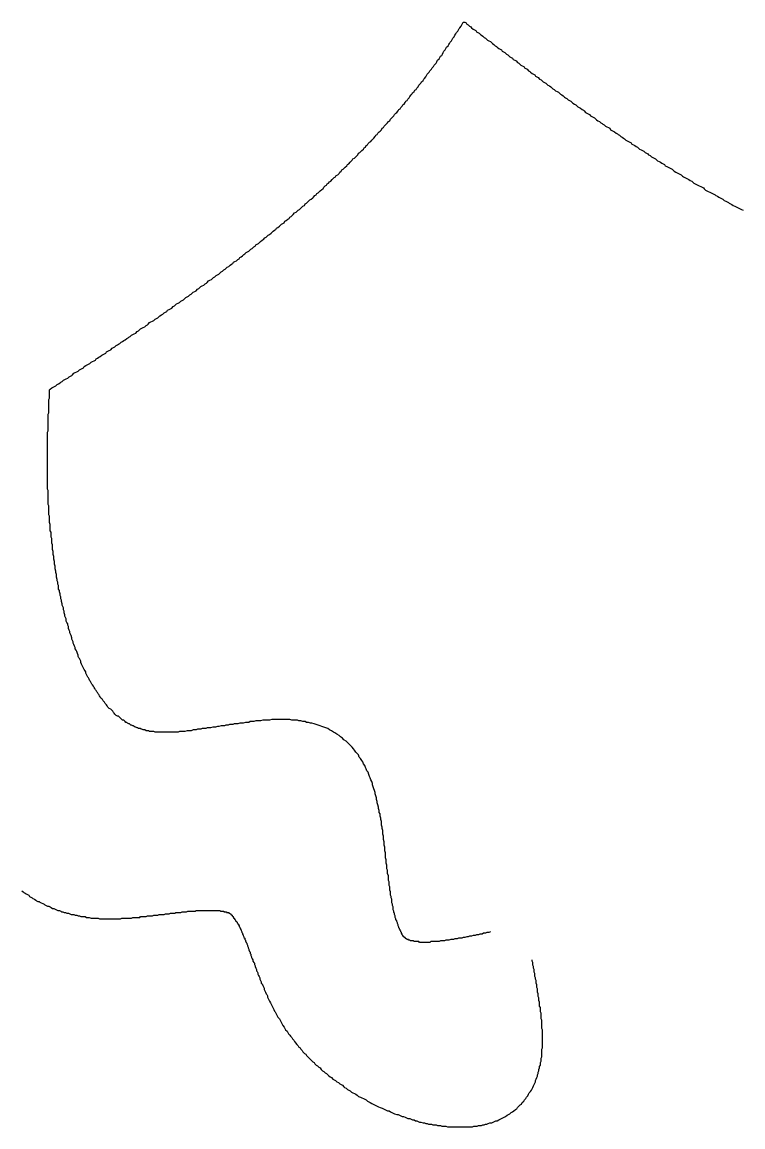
# Model space of a CAD drawing. Header units: millimetres. Extents: x 289 to 9778, y -894 to 6380.
# Drawn here: x 7104.05 to 7114.44, y -584.31 to -568.39 of the extents above; entities that cross this region are included whole.
import ezdxf

# ---------------------------------------------------------------- set-up
doc = ezdxf.new("R2010")
doc.units = ezdxf.units.MM

msp = doc.modelspace()

# ---------------------------------------------------------------- linework, layer by layer
for points in [[(7110.8, -581.503, 0), (7110.78, -581.513, 0), (7110.75, -581.513, 0), (7110.73, -581.523, 0), (7110.7, -581.523, 0), (7110.68, -581.533, 0), (7110.65, -581.533, 0), (7110.63, -581.543, 0), (7110.6, -581.543, 0), (7110.58, -581.553, 0), (7110.55, -581.553, 0), (7110.53, -581.563, 0), (7110.5, -581.563, 0), (7110.48, -581.573, 0), (7110.46, -581.573, 0), (7110.43, -581.583, 0), (7110.41, -581.583, 0), (7110.39, -581.593, 0), (7110.36, -581.593, 0), (7110.34, -581.593, 0), (7110.32, -581.603, 0), (7110.29, -581.603, 0), (7110.27, -581.613, 0), (7110.25, -581.613, 0), (7110.23, -581.613, 0), (7110.2, -581.623, 0), (7110.18, -581.623, 0), (7110.16, -581.623, 0), (7110.14, -581.633, 0), (7110.12, -581.633, 0), (7110.1, -581.633, 0), (7110.08, -581.633, 0), (7110.06, -581.643, 0), (7110.04, -581.643, 0), (7110.02, -581.643, 0), (7110, -581.643, 0), (7109.98, -581.643, 0), (7109.96, -581.643, 0), (7109.94, -581.643, 0), (7109.93, -581.653, 0), (7109.91, -581.653, 0), (7109.89, -581.653, 0), (7109.87, -581.653, 0), (7109.86, -581.653, 0), (7109.84, -581.653, 0), (7109.83, -581.653, 0), (7109.81, -581.653, 0), (7109.8, -581.653, 0), (7109.78, -581.653, 0), (7109.77, -581.643, 0), (7109.76, -581.643, 0), (7109.74, -581.643, 0), (7109.73, -581.643, 0), (7109.72, -581.643, 0), (7109.71, -581.643, 0), (7109.7, -581.643, 0), (7109.69, -581.633, 0), (7109.68, -581.633, 0), (7109.67, -581.633, 0), (7109.66, -581.633, 0), (7109.65, -581.633, 0), (7109.64, -581.623, 0), (7109.63, -581.623, 0), (7109.63, -581.623, 0), (7109.62, -581.623, 0), (7109.62, -581.613, 0), (7109.61, -581.613, 0), (7109.61, -581.613, 0), (7109.6, -581.613, 0), (7109.6, -581.613, 0), (7109.59, -581.603, 0), (7109.59, -581.603, 0), (7109.59, -581.603, 0), (7109.58, -581.603, 0), (7109.58, -581.603, 0), (7109.58, -581.603, 0), (7109.58, -581.593, 0), (7109.57, -581.593, 0), (7109.57, -581.593, 0), (7109.57, -581.593, 0), (7109.57, -581.583, 0), (7109.56, -581.583, 0), (7109.56, -581.583, 0), (7109.56, -581.573, 0), (7109.55, -581.573, 0), (7109.55, -581.563, 0), (7109.54, -581.563, 0), (7109.54, -581.553, 0), (7109.54, -581.553, 0), (7109.53, -581.543, 0), (7109.53, -581.533, 0), (7109.52, -581.523, 0), (7109.52, -581.513, 0), (7109.51, -581.503, 0), (7109.51, -581.493, 0), (7109.5, -581.483, 0), (7109.5, -581.473, 0), (7109.49, -581.463, 0), (7109.49, -581.453, 0), (7109.48, -581.443, 0), (7109.48, -581.433, 0), (7109.47, -581.413, 0), (7109.47, -581.403, 0), (7109.46, -581.383, 0), (7109.46, -581.373, 0), (7109.45, -581.353, 0), (7109.45, -581.343, 0), (7109.44, -581.323, 0), (7109.44, -581.313, 0), (7109.43, -581.293, 0), (7109.43, -581.273, 0), (7109.42, -581.253, 0), (7109.42, -581.233, 0), (7109.41, -581.223, 0), (7109.41, -581.203, 0), (7109.4, -581.183, 0), (7109.4, -581.163, 0), (7109.4, -581.143, 0), (7109.39, -581.123, 0), (7109.39, -581.103, 0), (7109.38, -581.083, 0), (7109.38, -581.063, 0), (7109.38, -581.033, 0), (7109.37, -581.013, 0), (7109.37, -580.993, 0), (7109.36, -580.973, 0), (7109.36, -580.953, 0), (7109.36, -580.923, 0), (7109.35, -580.903, 0), (7109.35, -580.883, 0), (7109.35, -580.853, 0), (7109.34, -580.833, 0), (7109.34, -580.813, 0), (7109.34, -580.783, 0), (7109.33, -580.763, 0), (7109.33, -580.743, 0), (7109.33, -580.713, 0), (7109.33, -580.693, 0), (7109.32, -580.663, 0), (7109.32, -580.643, 0), (7109.32, -580.613, 0), (7109.31, -580.593, 0), (7109.31, -580.563, 0), (7109.31, -580.543, 0), (7109.3, -580.513, 0), (7109.3, -580.493, 0), (7109.3, -580.463, 0), (7109.29, -580.433, 0), (7109.29, -580.413, 0), (7109.29, -580.383, 0), (7109.29, -580.363, 0), (7109.28, -580.333, 0), (7109.28, -580.303, 0), (7109.28, -580.283, 0), (7109.27, -580.253, 0), (7109.27, -580.233, 0), (7109.27, -580.203, 0), (7109.26, -580.173, 0), (7109.26, -580.153, 0), (7109.26, -580.123, 0), (7109.25, -580.093, 0), (7109.25, -580.073, 0), (7109.25, -580.043, 0), (7109.24, -580.013, 0), (7109.24, -579.993, 0), (7109.23, -579.963, 0), (7109.23, -579.933, 0), (7109.23, -579.913, 0), (7109.22, -579.883, 0), (7109.22, -579.863, 0), (7109.21, -579.833, 0), (7109.21, -579.803, 0), (7109.2, -579.783, 0), (7109.2, -579.753, 0), (7109.19, -579.723, 0), (7109.19, -579.703, 0), (7109.18, -579.673, 0), (7109.17, -579.643, 0), (7109.17, -579.623, 0), (7109.16, -579.593, 0), (7109.16, -579.573, 0), (7109.15, -579.543, 0), (7109.14, -579.513, 0), (7109.14, -579.493, 0), (7109.13, -579.463, 0), (7109.12, -579.443, 0), (7109.11, -579.413, 0), (7109.1, -579.383, 0), (7109.1, -579.363, 0), (7109.09, -579.333, 0), (7109.08, -579.313, 0), (7109.07, -579.283, 0), (7109.06, -579.263, 0), (7109.05, -579.233, 0), (7109.04, -579.203, 0), (7109.02, -579.183, 0), (7109.01, -579.153, 0), (7109, -579.133, 0), (7108.99, -579.103, 0), (7108.97, -579.083, 0), (7108.96, -579.053, 0), (7108.95, -579.033, 0), (7108.93, -579.003, 0), (7108.91, -578.983, 0), (7108.9, -578.953, 0), (7108.88, -578.933, 0), (7108.86, -578.913, 0), (7108.84, -578.883, 0), (7108.83, -578.863, 0), (7108.81, -578.843, 0), (7108.78, -578.813, 0), (7108.76, -578.793, 0), (7108.74, -578.773, 0), (7108.72, -578.753, 0), (7108.69, -578.733, 0), (7108.67, -578.713, 0), (7108.64, -578.693, 0), (7108.62, -578.673, 0), (7108.59, -578.653, 0), (7108.56, -578.633, 0), (7108.54, -578.623, 0), (7108.51, -578.603, 0), (7108.48, -578.593, 0), (7108.46, -578.573, 0), (7108.43, -578.563, 0), (7108.4, -578.553, 0), (7108.37, -578.543, 0), (7108.35, -578.533, 0), (7108.32, -578.523, 0), (7108.29, -578.513, 0), (7108.26, -578.503, 0), (7108.23, -578.493, 0), (7108.21, -578.493, 0), (7108.18, -578.483, 0), (7108.15, -578.483, 0), (7108.13, -578.473, 0), (7108.1, -578.473, 0), (7108.07, -578.463, 0), (7108.04, -578.463, 0), (7108.02, -578.453, 0), (7107.99, -578.453, 0), (7107.96, -578.453, 0), (7107.94, -578.453, 0), (7107.91, -578.443, 0), (7107.88, -578.443, 0), (7107.86, -578.443, 0), (7107.83, -578.443, 0), (7107.81, -578.443, 0), (7107.78, -578.443, 0), (7107.75, -578.443, 0), (7107.73, -578.443, 0), (7107.7, -578.443, 0), (7107.67, -578.443, 0), (7107.65, -578.443, 0), (7107.62, -578.453, 0), (7107.6, -578.453, 0), (7107.57, -578.453, 0), (7107.55, -578.453, 0), (7107.52, -578.453, 0), (7107.49, -578.463, 0), (7107.47, -578.463, 0), (7107.44, -578.463, 0), (7107.42, -578.463, 0), (7107.39, -578.473, 0), (7107.37, -578.473, 0), (7107.34, -578.473, 0), (7107.32, -578.483, 0), (7107.29, -578.483, 0), (7107.27, -578.483, 0), (7107.24, -578.493, 0), (7107.21, -578.493, 0), (7107.19, -578.493, 0), (7107.16, -578.503, 0), (7107.14, -578.503, 0), (7107.11, -578.503, 0), (7107.09, -578.513, 0), (7107.06, -578.513, 0), (7107.04, -578.513, 0), (7107.02, -578.523, 0), (7106.99, -578.523, 0), (7106.97, -578.533, 0), (7106.94, -578.533, 0), (7106.92, -578.533, 0), (7106.89, -578.543, 0), (7106.87, -578.543, 0), (7106.84, -578.553, 0), (7106.82, -578.553, 0), (7106.8, -578.553, 0), (7106.77, -578.563, 0), (7106.75, -578.563, 0), (7106.72, -578.563, 0), (7106.7, -578.573, 0), (7106.68, -578.573, 0), (7106.65, -578.573, 0), (7106.63, -578.583, 0), (7106.61, -578.583, 0), (7106.58, -578.583, 0), (7106.56, -578.593, 0), (7106.54, -578.593, 0), (7106.52, -578.593, 0), (7106.49, -578.603, 0), (7106.47, -578.603, 0), (7106.45, -578.603, 0), (7106.43, -578.603, 0), (7106.4, -578.613, 0), (7106.38, -578.613, 0), (7106.36, -578.613, 0), (7106.34, -578.613, 0), (7106.32, -578.613, 0), (7106.3, -578.623, 0), (7106.28, -578.623, 0), (7106.26, -578.623, 0), (7106.24, -578.623, 0), (7106.22, -578.623, 0), (7106.2, -578.623, 0), (7106.18, -578.623, 0), (7106.16, -578.623, 0), (7106.14, -578.623, 0), (7106.12, -578.623, 0), (7106.1, -578.623, 0), (7106.08, -578.623, 0), (7106.07, -578.623, 0), (7106.05, -578.623, 0), (7106.03, -578.623, 0), (7106.02, -578.623, 0), (7106, -578.623, 0), (7105.98, -578.623, 0), (7105.97, -578.623, 0), (7105.95, -578.613, 0), (7105.94, -578.613, 0), (7105.92, -578.613, 0), (7105.91, -578.613, 0), (7105.89, -578.613, 0), (7105.88, -578.603, 0), (7105.86, -578.603, 0), (7105.85, -578.603, 0), (7105.84, -578.603, 0), (7105.82, -578.593, 0), (7105.81, -578.593, 0), (7105.8, -578.593, 0), (7105.78, -578.583, 0), (7105.77, -578.583, 0), (7105.76, -578.573, 0), (7105.75, -578.573, 0), (7105.73, -578.573, 0), (7105.72, -578.563, 0), (7105.71, -578.563, 0), (7105.69, -578.553, 0), (7105.68, -578.553, 0), (7105.67, -578.543, 0), (7105.66, -578.533, 0), (7105.65, -578.533, 0), (7105.63, -578.523, 0), (7105.62, -578.523, 0), (7105.61, -578.513, 0), (7105.6, -578.503, 0), (7105.59, -578.503, 0), (7105.57, -578.493, 0), (7105.56, -578.483, 0), (7105.55, -578.483, 0), (7105.54, -578.473, 0), (7105.53, -578.463, 0), (7105.52, -578.453, 0), (7105.5, -578.453, 0), (7105.49, -578.443, 0), (7105.48, -578.433, 0), (7105.47, -578.423, 0), (7105.46, -578.413, 0), (7105.45, -578.403, 0), (7105.44, -578.393, 0), (7105.43, -578.393, 0), (7105.41, -578.383, 0), (7105.4, -578.373, 0), (7105.39, -578.363, 0), (7105.38, -578.353, 0), (7105.37, -578.343, 0), (7105.36, -578.323, 0), (7105.35, -578.313, 0), (7105.34, -578.303, 0), (7105.33, -578.293, 0), (7105.31, -578.283, 0), (7105.3, -578.273, 0), (7105.29, -578.263, 0), (7105.28, -578.243, 0), (7105.27, -578.233, 0), (7105.26, -578.223, 0), (7105.25, -578.213, 0), (7105.24, -578.193, 0), (7105.23, -578.183, 0), (7105.22, -578.173, 0), (7105.21, -578.153, 0), (7105.2, -578.143, 0), (7105.19, -578.133, 0), (7105.18, -578.113, 0), (7105.17, -578.103, 0), (7105.16, -578.083, 0), (7105.15, -578.073, 0), (7105.14, -578.053, 0), (7105.13, -578.043, 0), (7105.12, -578.023, 0), (7105.11, -578.013, 0), (7105.1, -577.993, 0), (7105.09, -577.983, 0), (7105.08, -577.963, 0), (7105.07, -577.943, 0), (7105.06, -577.933, 0), (7105.05, -577.913, 0), (7105.04, -577.893, 0), (7105.03, -577.883, 0), (7105.02, -577.863, 0), (7105.01, -577.843, 0), (7105, -577.833, 0), (7104.99, -577.813, 0), (7104.98, -577.793, 0), (7104.97, -577.773, 0), (7104.97, -577.753, 0), (7104.96, -577.743, 0), (7104.95, -577.723, 0), (7104.94, -577.703, 0), (7104.93, -577.683, 0), (7104.92, -577.663, 0), (7104.91, -577.643, 0), (7104.9, -577.623, 0), (7104.9, -577.603, 0), (7104.89, -577.583, 0), (7104.88, -577.563, 0), (7104.87, -577.553, 0), (7104.86, -577.533, 0), (7104.86, -577.513, 0), (7104.85, -577.493, 0), (7104.84, -577.463, 0), (7104.83, -577.443, 0), (7104.82, -577.423, 0), (7104.82, -577.403, 0), (7104.81, -577.383, 0), (7104.8, -577.363, 0), (7104.79, -577.343, 0), (7104.79, -577.323, 0), (7104.78, -577.303, 0), (7104.77, -577.283, 0), (7104.77, -577.263, 0), (7104.76, -577.233, 0), (7104.75, -577.213, 0), (7104.74, -577.193, 0), (7104.74, -577.173, 0), (7104.73, -577.153, 0), (7104.72, -577.133, 0), (7104.72, -577.103, 0), (7104.71, -577.083, 0), (7104.71, -577.063, 0), (7104.7, -577.043, 0), (7104.69, -577.023, 0), (7104.69, -576.993, 0), (7104.68, -576.973, 0), (7104.67, -576.953, 0), (7104.67, -576.933, 0), (7104.66, -576.903, 0), (7104.66, -576.883, 0), (7104.65, -576.863, 0), (7104.65, -576.833, 0), (7104.64, -576.813, 0), (7104.63, -576.793, 0), (7104.63, -576.773, 0), (7104.62, -576.743, 0), (7104.62, -576.723, 0), (7104.61, -576.703, 0), (7104.61, -576.673, 0), (7104.6, -576.653, 0), (7104.6, -576.633, 0), (7104.59, -576.603, 0), (7104.59, -576.583, 0), (7104.58, -576.563, 0), (7104.58, -576.533, 0), (7104.58, -576.513, 0), (7104.57, -576.493, 0), (7104.57, -576.463, 0), (7104.56, -576.443, 0), (7104.56, -576.423, 0), (7104.55, -576.393, 0), (7104.55, -576.373, 0), (7104.55, -576.353, 0), (7104.54, -576.323, 0), (7104.54, -576.303, 0), (7104.53, -576.273, 0), (7104.53, -576.253, 0), (7104.53, -576.233, 0), (7104.52, -576.203, 0), (7104.52, -576.183, 0), (7104.52, -576.163, 0), (7104.51, -576.133, 0), (7104.51, -576.113, 0), (7104.51, -576.093, 0), (7104.5, -576.063, 0), (7104.5, -576.043, 0), (7104.5, -576.023, 0), (7104.49, -575.993, 0), (7104.49, -575.973, 0), (7104.49, -575.953, 0), (7104.49, -575.923, 0), (7104.48, -575.903, 0), (7104.48, -575.883, 0), (7104.48, -575.853, 0), (7104.48, -575.833, 0), (7104.47, -575.813, 0), (7104.47, -575.783, 0), (7104.47, -575.763, 0), (7104.47, -575.743, 0), (7104.46, -575.723, 0), (7104.46, -575.693, 0), (7104.46, -575.673, 0), (7104.46, -575.653, 0), (7104.46, -575.633, 0), (7104.45, -575.603, 0), (7104.45, -575.583, 0), (7104.45, -575.563, 0), (7104.45, -575.543, 0), (7104.45, -575.513, 0), (7104.44, -575.493, 0), (7104.44, -575.473, 0), (7104.44, -575.453, 0), (7104.44, -575.423, 0), (7104.44, -575.403, 0), (7104.44, -575.383, 0), (7104.44, -575.363, 0), (7104.43, -575.343, 0), (7104.43, -575.313, 0), (7104.43, -575.293, 0), (7104.43, -575.273, 0), (7104.43, -575.253, 0), (7104.43, -575.233, 0), (7104.43, -575.213, 0), (7104.43, -575.183, 0), (7104.43, -575.163, 0), (7104.43, -575.143, 0), (7104.42, -575.123, 0), (7104.42, -575.103, 0), (7104.42, -575.083, 0), (7104.42, -575.063, 0), (7104.42, -575.033, 0), (7104.42, -575.013, 0), (7104.42, -574.993, 0), (7104.42, -574.973, 0), (7104.42, -574.953, 0), (7104.42, -574.933, 0), (7104.42, -574.913, 0), (7104.42, -574.893, 0), (7104.42, -574.863, 0), (7104.42, -574.843, 0), (7104.42, -574.823, 0), (7104.42, -574.803, 0), (7104.42, -574.783, 0), (7104.42, -574.763, 0), (7104.42, -574.743, 0), (7104.42, -574.723, 0), (7104.42, -574.703, 0), (7104.42, -574.683, 0), (7104.42, -574.663, 0), (7104.42, -574.633, 0), (7104.42, -574.613, 0), (7104.42, -574.593, 0), (7104.42, -574.573, 0), (7104.42, -574.553, 0), (7104.42, -574.533, 0), (7104.42, -574.513, 0), (7104.42, -574.493, 0), (7104.42, -574.473, 0), (7104.42, -574.453, 0), (7104.42, -574.433, 0), (7104.42, -574.413, 0), (7104.42, -574.393, 0), (7104.42, -574.373, 0), (7104.42, -574.353, 0), (7104.42, -574.323, 0), (7104.42, -574.303, 0), (7104.43, -574.283, 0), (7104.43, -574.263, 0), (7104.43, -574.243, 0), (7104.43, -574.223, 0), (7104.43, -574.203, 0), (7104.43, -574.183, 0), (7104.43, -574.163, 0), (7104.43, -574.143, 0), (7104.43, -574.123, 0), (7104.43, -574.103, 0), (7104.43, -574.083, 0), (7104.43, -574.063, 0), (7104.43, -574.043, 0), (7104.44, -574.023, 0), (7104.44, -574.003, 0), (7104.44, -573.983, 0), (7104.44, -573.963, 0), (7104.44, -573.943, 0), (7104.44, -573.923, 0), (7104.44, -573.903, 0), (7104.44, -573.883, 0), (7104.44, -573.863, 0), (7104.44, -573.833, 0), (7104.45, -573.813, 0), (7104.45, -573.793, 0), (7104.45, -573.773, 0), (7104.45, -573.753, 0), (7104.45, -573.733, 0), (7104.45, -573.713, 0), (7104.45, -573.693, 0), (7104.46, -573.683, 0), (7104.48, -573.663, 0), (7104.5, -573.653, 0), (7104.52, -573.643, 0), (7104.54, -573.633, 0), (7104.56, -573.613, 0), (7104.58, -573.603, 0), (7104.6, -573.593, 0), (7104.61, -573.583, 0), (7104.63, -573.573, 0), (7104.65, -573.553, 0), (7104.67, -573.543, 0), (7104.69, -573.533, 0), (7104.71, -573.523, 0), (7104.73, -573.503, 0), (7104.75, -573.493, 0), (7104.77, -573.483, 0), (7104.78, -573.473, 0), (7104.8, -573.453, 0), (7104.82, -573.443, 0), (7104.84, -573.433, 0), (7104.86, -573.423, 0), (7104.88, -573.403, 0), (7104.9, -573.393, 0), (7104.92, -573.383, 0), (7104.94, -573.373, 0), (7104.95, -573.353, 0), (7104.97, -573.343, 0), (7104.99, -573.333, 0), (7105.01, -573.323, 0), (7105.03, -573.313, 0), (7105.05, -573.293, 0), (7105.07, -573.283, 0), (7105.09, -573.273, 0), (7105.11, -573.263, 0), (7105.12, -573.243, 0), (7105.14, -573.233, 0), (7105.16, -573.223, 0), (7105.18, -573.213, 0), (7105.2, -573.193, 0), (7105.22, -573.183, 0), (7105.24, -573.173, 0), (7105.26, -573.163, 0), (7105.27, -573.143, 0), (7105.29, -573.133, 0), (7105.31, -573.123, 0), (7105.33, -573.113, 0), (7105.35, -573.093, 0), (7105.37, -573.083, 0), (7105.39, -573.073, 0), (7105.41, -573.053, 0), (7105.43, -573.043, 0), (7105.44, -573.033, 0), (7105.46, -573.023, 0), (7105.48, -573.003, 0), (7105.5, -572.993, 0), (7105.52, -572.983, 0), (7105.54, -572.973, 0), (7105.56, -572.953, 0), (7105.58, -572.943, 0), (7105.59, -572.933, 0), (7105.61, -572.923, 0), (7105.63, -572.903, 0), (7105.65, -572.893, 0), (7105.67, -572.883, 0), (7105.69, -572.873, 0), (7105.71, -572.853, 0), (7105.73, -572.843, 0), (7105.74, -572.833, 0), (7105.76, -572.813, 0), (7105.78, -572.803, 0), (7105.8, -572.793, 0), (7105.82, -572.783, 0), (7105.84, -572.763, 0), (7105.86, -572.753, 0), (7105.87, -572.743, 0), (7105.89, -572.723, 0), (7105.91, -572.713, 0), (7105.93, -572.703, 0), (7105.95, -572.693, 0), (7105.97, -572.673, 0), (7105.99, -572.663, 0), (7106.01, -572.653, 0), (7106.02, -572.643, 0), (7106.04, -572.623, 0), (7106.06, -572.613, 0), (7106.08, -572.603, 0), (7106.1, -572.583, 0), (7106.12, -572.573, 0), (7106.14, -572.563, 0), (7106.15, -572.543, 0), (7106.17, -572.533, 0), (7106.19, -572.523, 0), (7106.21, -572.513, 0), (7106.23, -572.493, 0), (7106.25, -572.483, 0), (7106.26, -572.473, 0), (7106.28, -572.453, 0), (7106.3, -572.443, 0), (7106.32, -572.433, 0), (7106.34, -572.413, 0), (7106.36, -572.403, 0), (7106.38, -572.393, 0), (7106.39, -572.383, 0), (7106.41, -572.363, 0), (7106.43, -572.353, 0), (7106.45, -572.343, 0), (7106.47, -572.323, 0), (7106.49, -572.313, 0), (7106.5, -572.303, 0), (7106.52, -572.283, 0), (7106.54, -572.273, 0), (7106.56, -572.263, 0), (7106.58, -572.243, 0), (7106.6, -572.233, 0), (7106.61, -572.223, 0), (7106.63, -572.203, 0), (7106.65, -572.193, 0), (7106.67, -572.183, 0), (7106.69, -572.163, 0), (7106.71, -572.153, 0), (7106.72, -572.143, 0), (7106.74, -572.123, 0), (7106.76, -572.113, 0), (7106.78, -572.103, 0), (7106.8, -572.083, 0), (7106.81, -572.073, 0), (7106.83, -572.063, 0), (7106.85, -572.043, 0), (7106.87, -572.033, 0), (7106.89, -572.023, 0), (7106.91, -572.003, 0), (7106.92, -571.993, 0), (7106.94, -571.983, 0), (7106.96, -571.963, 0), (7106.98, -571.953, 0), (7107, -571.933, 0), (7107.01, -571.923, 0), (7107.03, -571.913, 0), (7107.05, -571.893, 0), (7107.07, -571.883, 0), (7107.09, -571.873, 0), (7107.1, -571.853, 0), (7107.12, -571.843, 0), (7107.14, -571.833, 0), (7107.16, -571.813, 0), (7107.18, -571.803, 0), (7107.19, -571.783, 0), (7107.21, -571.773, 0), (7107.23, -571.763, 0), (7107.25, -571.743, 0), (7107.26, -571.733, 0), (7107.28, -571.713, 0), (7107.3, -571.703, 0), (7107.32, -571.693, 0), (7107.34, -571.673, 0), (7107.35, -571.663, 0), (7107.37, -571.653, 0), (7107.39, -571.633, 0), (7107.41, -571.623, 0), (7107.42, -571.603, 0), (7107.44, -571.593, 0), (7107.46, -571.583, 0), (7107.48, -571.563, 0), (7107.49, -571.553, 0), (7107.51, -571.533, 0), (7107.53, -571.523, 0), (7107.55, -571.503, 0), (7107.57, -571.493, 0), (7107.58, -571.483, 0), (7107.6, -571.463, 0), (7107.62, -571.453, 0), (7107.64, -571.433, 0), (7107.65, -571.423, 0), (7107.67, -571.403, 0), (7107.69, -571.393, 0), (7107.71, -571.383, 0), (7107.72, -571.363, 0), (7107.74, -571.353, 0), (7107.76, -571.333, 0), (7107.77, -571.323, 0), (7107.79, -571.303, 0), (7107.81, -571.293, 0), (7107.83, -571.283, 0), (7107.84, -571.263, 0), (7107.86, -571.253, 0), (7107.88, -571.233, 0), (7107.9, -571.223, 0), (7107.91, -571.203, 0), (7107.93, -571.193, 0), (7107.95, -571.173, 0), (7107.96, -571.163, 0), (7107.98, -571.143, 0), (7108, -571.133, 0), (7108.02, -571.113, 0), (7108.03, -571.103, 0), (7108.05, -571.093, 0), (7108.07, -571.073, 0), (7108.08, -571.063, 0), (7108.1, -571.043, 0), (7108.12, -571.033, 0), (7108.13, -571.013, 0), (7108.15, -571.003, 0), (7108.17, -570.983, 0), (7108.18, -570.973, 0), (7108.2, -570.953, 0), (7108.22, -570.943, 0), (7108.24, -570.923, 0), (7108.25, -570.913, 0), (7108.27, -570.893, 0), (7108.29, -570.883, 0), (7108.3, -570.863, 0), (7108.32, -570.853, 0), (7108.34, -570.833, 0), (7108.35, -570.823, 0), (7108.37, -570.803, 0), (7108.39, -570.793, 0), (7108.4, -570.773, 0), (7108.42, -570.753, 0), (7108.44, -570.743, 0), (7108.45, -570.723, 0), (7108.47, -570.713, 0), (7108.48, -570.693, 0), (7108.5, -570.683, 0), (7108.52, -570.663, 0), (7108.53, -570.653, 0), (7108.55, -570.633, 0), (7108.57, -570.623, 0), (7108.58, -570.603, 0), (7108.6, -570.593, 0), (7108.62, -570.573, 0), (7108.63, -570.553, 0), (7108.65, -570.543, 0), (7108.66, -570.523, 0), (7108.68, -570.513, 0), (7108.7, -570.493, 0), (7108.71, -570.483, 0), (7108.73, -570.463, 0), (7108.74, -570.443, 0), (7108.76, -570.433, 0), (7108.78, -570.413, 0), (7108.79, -570.403, 0), (7108.81, -570.383, 0), (7108.82, -570.363, 0), (7108.84, -570.353, 0), (7108.86, -570.333, 0), (7108.87, -570.323, 0), (7108.89, -570.303, 0), (7108.9, -570.283, 0), (7108.92, -570.273, 0), (7108.94, -570.253, 0), (7108.95, -570.243, 0), (7108.97, -570.223, 0), (7108.98, -570.203, 0), (7109, -570.193, 0), (7109.01, -570.173, 0), (7109.03, -570.163, 0), (7109.04, -570.143, 0), (7109.06, -570.123, 0), (7109.08, -570.113, 0), (7109.09, -570.093, 0), (7109.11, -570.073, 0), (7109.12, -570.063, 0), (7109.14, -570.043, 0), (7109.15, -570.023, 0), (7109.17, -570.013, 0), (7109.18, -569.993, 0), (7109.2, -569.973, 0), (7109.21, -569.963, 0), (7109.23, -569.943, 0), (7109.24, -569.923, 0), (7109.26, -569.913, 0), (7109.27, -569.893, 0), (7109.29, -569.873, 0), (7109.3, -569.863, 0), (7109.32, -569.843, 0), (7109.33, -569.823, 0), (7109.35, -569.813, 0), (7109.36, -569.793, 0), (7109.38, -569.773, 0), (7109.39, -569.763, 0), (7109.41, -569.743, 0), (7109.42, -569.723, 0), (7109.44, -569.703, 0), (7109.45, -569.693, 0), (7109.47, -569.673, 0), (7109.48, -569.653, 0), (7109.5, -569.643, 0), (7109.51, -569.623, 0), (7109.53, -569.603, 0), (7109.54, -569.583, 0), (7109.56, -569.573, 0), (7109.57, -569.553, 0), (7109.58, -569.533, 0), (7109.6, -569.523, 0), (7109.61, -569.503, 0), (7109.63, -569.483, 0), (7109.64, -569.463, 0), (7109.66, -569.443, 0), (7109.67, -569.433, 0), (7109.68, -569.413, 0), (7109.7, -569.393, 0), (7109.71, -569.373, 0), (7109.73, -569.363, 0), (7109.74, -569.343, 0), (7109.76, -569.323, 0), (7109.77, -569.303, 0), (7109.78, -569.293, 0), (7109.8, -569.273, 0), (7109.81, -569.253, 0), (7109.83, -569.233, 0), (7109.84, -569.213, 0), (7109.85, -569.203, 0), (7109.87, -569.183, 0), (7109.88, -569.163, 0), (7109.89, -569.143, 0), (7109.91, -569.123, 0), (7109.92, -569.113, 0), (7109.93, -569.093, 0), (7109.95, -569.073, 0), (7109.96, -569.053, 0), (7109.98, -569.033, 0), (7109.99, -569.013, 0), (7110, -569.003, 0), (7110.02, -568.983, 0), (7110.03, -568.963, 0), (7110.04, -568.943, 0), (7110.06, -568.923, 0), (7110.07, -568.903, 0), (7110.08, -568.883, 0), (7110.1, -568.873, 0), (7110.11, -568.853, 0), (7110.12, -568.833, 0), (7110.13, -568.813, 0), (7110.15, -568.793, 0), (7110.16, -568.773, 0), (7110.17, -568.753, 0), (7110.19, -568.733, 0), (7110.2, -568.713, 0), (7110.21, -568.703, 0), (7110.22, -568.683, 0), (7110.24, -568.663, 0), (7110.25, -568.643, 0), (7110.26, -568.623, 0), (7110.28, -568.603, 0), (7110.29, -568.583, 0), (7110.3, -568.563, 0), (7110.31, -568.543, 0), (7110.33, -568.523, 0), (7110.34, -568.503, 0), (7110.35, -568.483, 0), (7110.36, -568.473, 0), (7110.38, -568.453, 0), (7110.39, -568.433, 0), (7110.4, -568.413, 0), (7110.41, -568.393, 0), (7110.43, -568.393, 0), (7110.45, -568.403, 0), (7110.46, -568.423, 0), (7110.48, -568.433, 0), (7110.5, -568.453, 0), (7110.52, -568.463, 0), (7110.53, -568.473, 0), (7110.55, -568.493, 0), (7110.57, -568.503, 0), (7110.59, -568.513, 0), (7110.6, -568.533, 0), (7110.62, -568.543, 0), (7110.64, -568.553, 0), (7110.66, -568.573, 0), (7110.67, -568.583, 0), (7110.69, -568.593, 0), (7110.71, -568.613, 0), (7110.73, -568.623, 0), (7110.74, -568.633, 0), (7110.76, -568.653, 0), (7110.78, -568.663, 0), (7110.8, -568.673, 0), (7110.82, -568.693, 0), (7110.83, -568.703, 0), (7110.85, -568.713, 0), (7110.87, -568.733, 0), (7110.89, -568.743, 0), (7110.9, -568.753, 0), (7110.92, -568.773, 0), (7110.94, -568.783, 0), (7110.96, -568.793, 0), (7110.97, -568.813, 0), (7110.99, -568.823, 0), (7111.01, -568.833, 0), (7111.03, -568.853, 0), (7111.05, -568.863, 0), (7111.06, -568.873, 0), (7111.08, -568.893, 0), (7111.1, -568.903, 0), (7111.12, -568.913, 0), (7111.13, -568.933, 0), (7111.15, -568.943, 0), (7111.17, -568.953, 0), (7111.19, -568.973, 0), (7111.21, -568.983, 0), (7111.22, -568.993, 0), (7111.24, -569.013, 0), (7111.26, -569.023, 0), (7111.28, -569.033, 0), (7111.29, -569.053, 0), (7111.31, -569.063, 0), (7111.33, -569.073, 0), (7111.35, -569.093, 0), (7111.37, -569.103, 0), (7111.38, -569.113, 0), (7111.4, -569.133, 0), (7111.42, -569.143, 0), (7111.44, -569.153, 0), (7111.45, -569.173, 0), (7111.47, -569.183, 0), (7111.49, -569.193, 0), (7111.51, -569.213, 0), (7111.53, -569.223, 0), (7111.54, -569.233, 0), (7111.56, -569.253, 0), (7111.58, -569.263, 0), (7111.6, -569.273, 0), (7111.61, -569.283, 0), (7111.63, -569.303, 0), (7111.65, -569.313, 0), (7111.67, -569.323, 0), (7111.69, -569.343, 0), (7111.7, -569.353, 0), (7111.72, -569.363, 0), (7111.74, -569.383, 0), (7111.76, -569.393, 0), (7111.78, -569.403, 0), (7111.79, -569.413, 0), (7111.81, -569.433, 0), (7111.83, -569.443, 0), (7111.85, -569.453, 0), (7111.87, -569.473, 0), (7111.88, -569.483, 0), (7111.9, -569.493, 0), (7111.92, -569.513, 0), (7111.94, -569.523, 0), (7111.96, -569.533, 0), (7111.97, -569.543, 0), (7111.99, -569.563, 0), (7112.01, -569.573, 0), (7112.03, -569.583, 0), (7112.05, -569.603, 0), (7112.06, -569.613, 0), (7112.08, -569.623, 0), (7112.1, -569.633, 0), (7112.12, -569.653, 0), (7112.14, -569.663, 0), (7112.15, -569.673, 0), (7112.17, -569.693, 0), (7112.19, -569.703, 0), (7112.21, -569.713, 0), (7112.23, -569.723, 0), (7112.24, -569.743, 0), (7112.26, -569.753, 0), (7112.28, -569.763, 0), (7112.3, -569.773, 0), (7112.32, -569.793, 0), (7112.33, -569.803, 0), (7112.35, -569.813, 0), (7112.37, -569.823, 0), (7112.39, -569.843, 0), (7112.41, -569.853, 0), (7112.42, -569.863, 0), (7112.44, -569.873, 0), (7112.46, -569.893, 0), (7112.48, -569.903, 0), (7112.5, -569.913, 0), (7112.52, -569.923, 0), (7112.53, -569.943, 0), (7112.55, -569.953, 0), (7112.57, -569.963, 0), (7112.59, -569.973, 0), (7112.61, -569.993, 0), (7112.63, -570.003, 0), (7112.64, -570.013, 0), (7112.66, -570.023, 0), (7112.68, -570.043, 0), (7112.7, -570.053, 0), (7112.72, -570.063, 0), (7112.73, -570.073, 0), (7112.75, -570.093, 0), (7112.77, -570.103, 0), (7112.79, -570.113, 0), (7112.81, -570.123, 0), (7112.83, -570.133, 0), (7112.84, -570.153, 0), (7112.86, -570.163, 0), (7112.88, -570.173, 0), (7112.9, -570.183, 0), (7112.92, -570.193, 0), (7112.94, -570.213, 0), (7112.95, -570.223, 0), (7112.97, -570.233, 0), (7112.99, -570.243, 0), (7113.01, -570.253, 0), (7113.03, -570.273, 0), (7113.05, -570.283, 0), (7113.07, -570.293, 0), (7113.08, -570.303, 0), (7113.1, -570.313, 0), (7113.12, -570.333, 0), (7113.14, -570.343, 0), (7113.16, -570.353, 0), (7113.18, -570.363, 0), (7113.19, -570.373, 0), (7113.21, -570.393, 0), (7113.23, -570.403, 0), (7113.25, -570.413, 0), (7113.27, -570.423, 0), (7113.29, -570.433, 0), (7113.31, -570.443, 0), (7113.32, -570.463, 0), (7113.34, -570.473, 0), (7113.36, -570.483, 0), (7113.38, -570.493, 0), (7113.4, -570.503, 0), (7113.42, -570.513, 0), (7113.44, -570.533, 0), (7113.45, -570.543, 0), (7113.47, -570.553, 0), (7113.49, -570.563, 0), (7113.51, -570.573, 0), (7113.53, -570.583, 0), (7113.55, -570.593, 0), (7113.57, -570.613, 0), (7113.58, -570.623, 0), (7113.6, -570.633, 0), (7113.62, -570.643, 0), (7113.64, -570.653, 0), (7113.66, -570.663, 0), (7113.68, -570.673, 0), (7113.7, -570.683, 0), (7113.72, -570.703, 0), (7113.73, -570.713, 0), (7113.75, -570.723, 0), (7113.77, -570.733, 0), (7113.79, -570.743, 0), (7113.81, -570.753, 0), (7113.83, -570.763, 0), (7113.85, -570.773, 0), (7113.87, -570.783, 0), (7113.88, -570.793, 0), (7113.9, -570.813, 0), (7113.92, -570.823, 0), (7113.94, -570.833, 0), (7113.96, -570.843, 0), (7113.98, -570.853, 0), (7114, -570.863, 0), (7114.02, -570.873, 0), (7114.04, -570.883, 0), (7114.05, -570.893, 0), (7114.07, -570.903, 0), (7114.09, -570.913, 0), (7114.11, -570.923, 0), (7114.13, -570.933, 0), (7114.15, -570.943, 0), (7114.17, -570.963, 0), (7114.19, -570.973, 0), (7114.21, -570.983, 0), (7114.23, -570.993, 0), (7114.24, -571.003, 0), (7114.26, -571.013, 0), (7114.28, -571.023, 0), (7114.3, -571.033, 0), (7114.32, -571.043, 0), (7114.34, -571.053, 0), (7114.36, -571.063, 0), (7114.38, -571.073, 0), (7114.4, -571.083, 0), (7114.42, -571.093, 0), (7114.44, -571.103, 0)], [(7104.05, -580.913, 0), (7104.07, -580.923, 0), (7104.08, -580.933, 0), (7104.1, -580.943, 0), (7104.11, -580.953, 0), (7104.13, -580.963, 0), (7104.15, -580.973, 0), (7104.16, -580.993, 0), (7104.18, -581.003, 0), (7104.2, -581.013, 0), (7104.21, -581.023, 0), (7104.23, -581.033, 0), (7104.25, -581.043, 0), (7104.26, -581.053, 0), (7104.28, -581.063, 0), (7104.3, -581.063, 0), (7104.31, -581.073, 0), (7104.33, -581.083, 0), (7104.35, -581.093, 0), (7104.37, -581.103, 0), (7104.38, -581.113, 0), (7104.4, -581.123, 0), (7104.42, -581.133, 0), (7104.44, -581.133, 0), (7104.46, -581.143, 0), (7104.47, -581.153, 0), (7104.49, -581.163, 0), (7104.51, -581.163, 0), (7104.53, -581.173, 0), (7104.55, -581.183, 0), (7104.57, -581.193, 0), (7104.59, -581.193, 0), (7104.61, -581.203, 0), (7104.62, -581.213, 0), (7104.64, -581.213, 0), (7104.66, -581.223, 0), (7104.68, -581.223, 0), (7104.7, -581.233, 0), (7104.72, -581.233, 0), (7104.74, -581.243, 0), (7104.76, -581.253, 0), (7104.78, -581.253, 0), (7104.8, -581.253, 0), (7104.82, -581.263, 0), (7104.84, -581.263, 0), (7104.86, -581.273, 0), (7104.88, -581.273, 0), (7104.9, -581.283, 0), (7104.92, -581.283, 0), (7104.94, -581.283, 0), (7104.96, -581.283, 0), (7104.98, -581.293, 0), (7105, -581.293, 0), (7105.02, -581.293, 0), (7105.05, -581.303, 0), (7105.07, -581.303, 0), (7105.09, -581.303, 0), (7105.11, -581.303, 0), (7105.13, -581.303, 0), (7105.15, -581.303, 0), (7105.17, -581.313, 0), (7105.19, -581.313, 0), (7105.21, -581.313, 0), (7105.23, -581.313, 0), (7105.25, -581.313, 0), (7105.27, -581.313, 0), (7105.29, -581.313, 0), (7105.31, -581.313, 0), (7105.33, -581.313, 0), (7105.35, -581.313, 0), (7105.37, -581.313, 0), (7105.39, -581.313, 0), (7105.41, -581.313, 0), (7105.43, -581.313, 0), (7105.45, -581.313, 0), (7105.47, -581.313, 0), (7105.49, -581.303, 0), (7105.51, -581.303, 0), (7105.53, -581.303, 0), (7105.55, -581.303, 0), (7105.57, -581.303, 0), (7105.59, -581.303, 0), (7105.61, -581.303, 0), (7105.63, -581.303, 0), (7105.65, -581.293, 0), (7105.67, -581.293, 0), (7105.69, -581.293, 0), (7105.71, -581.293, 0), (7105.73, -581.293, 0), (7105.75, -581.293, 0), (7105.76, -581.283, 0), (7105.78, -581.283, 0), (7105.8, -581.283, 0), (7105.82, -581.283, 0), (7105.84, -581.283, 0), (7105.86, -581.273, 0), (7105.88, -581.273, 0), (7105.9, -581.273, 0), (7105.92, -581.273, 0), (7105.93, -581.273, 0), (7105.95, -581.263, 0), (7105.97, -581.263, 0), (7105.99, -581.263, 0), (7106.01, -581.263, 0), (7106.03, -581.253, 0), (7106.05, -581.253, 0), (7106.06, -581.253, 0), (7106.08, -581.253, 0), (7106.1, -581.253, 0), (7106.12, -581.243, 0), (7106.13, -581.243, 0), (7106.15, -581.243, 0), (7106.17, -581.243, 0), (7106.19, -581.233, 0), (7106.21, -581.233, 0), (7106.22, -581.233, 0), (7106.24, -581.233, 0), (7106.26, -581.233, 0), (7106.27, -581.223, 0), (7106.29, -581.223, 0), (7106.31, -581.223, 0), (7106.32, -581.223, 0), (7106.34, -581.223, 0), (7106.36, -581.213, 0), (7106.37, -581.213, 0), (7106.39, -581.213, 0), (7106.41, -581.213, 0), (7106.42, -581.213, 0), (7106.44, -581.203, 0), (7106.45, -581.203, 0), (7106.47, -581.203, 0), (7106.49, -581.203, 0), (7106.5, -581.203, 0), (7106.52, -581.203, 0), (7106.53, -581.203, 0), (7106.55, -581.203, 0), (7106.56, -581.193, 0), (7106.58, -581.193, 0), (7106.59, -581.193, 0), (7106.61, -581.193, 0), (7106.62, -581.193, 0), (7106.63, -581.193, 0), (7106.65, -581.193, 0), (7106.66, -581.193, 0), (7106.68, -581.193, 0), (7106.69, -581.193, 0), (7106.7, -581.193, 0), (7106.71, -581.193, 0), (7106.73, -581.193, 0), (7106.74, -581.193, 0), (7106.75, -581.193, 0), (7106.76, -581.193, 0), (7106.78, -581.193, 0), (7106.79, -581.193, 0), (7106.8, -581.193, 0), (7106.81, -581.193, 0), (7106.82, -581.193, 0), (7106.83, -581.193, 0), (7106.84, -581.193, 0), (7106.85, -581.193, 0), (7106.86, -581.193, 0), (7106.87, -581.193, 0), (7106.88, -581.193, 0), (7106.89, -581.193, 0), (7106.9, -581.193, 0), (7106.91, -581.203, 0), (7106.92, -581.203, 0), (7106.93, -581.203, 0), (7106.94, -581.203, 0), (7106.94, -581.203, 0), (7106.95, -581.203, 0), (7106.96, -581.203, 0), (7106.96, -581.213, 0), (7106.97, -581.213, 0), (7106.98, -581.213, 0), (7106.98, -581.213, 0), (7106.99, -581.213, 0), (7106.99, -581.213, 0), (7107, -581.213, 0), (7107, -581.223, 0), (7107.01, -581.223, 0), (7107.01, -581.223, 0), (7107.02, -581.223, 0), (7107.02, -581.223, 0), (7107.02, -581.223, 0), (7107.03, -581.223, 0), (7107.03, -581.233, 0), (7107.03, -581.233, 0), (7107.03, -581.233, 0), (7107.04, -581.233, 0), (7107.04, -581.233, 0), (7107.04, -581.233, 0), (7107.04, -581.233, 0), (7107.05, -581.243, 0), (7107.05, -581.243, 0), (7107.05, -581.243, 0), (7107.05, -581.243, 0), (7107.05, -581.243, 0), (7107.06, -581.243, 0), (7107.06, -581.253, 0), (7107.06, -581.253, 0), (7107.07, -581.253, 0), (7107.07, -581.263, 0), (7107.07, -581.263, 0), (7107.07, -581.263, 0), (7107.08, -581.263, 0), (7107.08, -581.273, 0), (7107.08, -581.273, 0), (7107.09, -581.283, 0), (7107.09, -581.283, 0), (7107.1, -581.293, 0), (7107.1, -581.293, 0), (7107.1, -581.303, 0), (7107.11, -581.303, 0), (7107.11, -581.313, 0), (7107.12, -581.313, 0), (7107.12, -581.323, 0), (7107.12, -581.323, 0), (7107.13, -581.333, 0), (7107.13, -581.343, 0), (7107.14, -581.353, 0), (7107.14, -581.353, 0), (7107.15, -581.363, 0), (7107.15, -581.373, 0), (7107.16, -581.383, 0), (7107.16, -581.393, 0), (7107.17, -581.393, 0), (7107.17, -581.403, 0), (7107.18, -581.413, 0), (7107.18, -581.423, 0), (7107.19, -581.433, 0), (7107.19, -581.443, 0), (7107.2, -581.453, 0), (7107.2, -581.463, 0), (7107.21, -581.473, 0), (7107.21, -581.483, 0), (7107.22, -581.503, 0), (7107.22, -581.513, 0), (7107.23, -581.523, 0), (7107.23, -581.533, 0), (7107.24, -581.543, 0), (7107.24, -581.553, 0), (7107.25, -581.573, 0), (7107.25, -581.583, 0), (7107.26, -581.593, 0), (7107.26, -581.613, 0), (7107.27, -581.623, 0), (7107.27, -581.633, 0), (7107.28, -581.653, 0), (7107.29, -581.663, 0), (7107.29, -581.673, 0), (7107.3, -581.693, 0), (7107.3, -581.703, 0), (7107.31, -581.723, 0), (7107.31, -581.733, 0), (7107.32, -581.753, 0), (7107.32, -581.763, 0), (7107.33, -581.783, 0), (7107.34, -581.793, 0), (7107.34, -581.813, 0), (7107.35, -581.823, 0), (7107.35, -581.843, 0), (7107.36, -581.863, 0), (7107.36, -581.873, 0), (7107.37, -581.893, 0), (7107.38, -581.903, 0), (7107.38, -581.923, 0), (7107.39, -581.943, 0), (7107.4, -581.953, 0), (7107.4, -581.973, 0), (7107.41, -581.993, 0), (7107.41, -582.003, 0), (7107.42, -582.023, 0), (7107.43, -582.043, 0), (7107.43, -582.063, 0), (7107.44, -582.073, 0), (7107.45, -582.093, 0), (7107.45, -582.113, 0), (7107.46, -582.133, 0), (7107.47, -582.143, 0), (7107.48, -582.163, 0), (7107.48, -582.183, 0), (7107.49, -582.203, 0), (7107.5, -582.223, 0), (7107.5, -582.243, 0), (7107.51, -582.253, 0), (7107.52, -582.273, 0), (7107.53, -582.293, 0), (7107.54, -582.313, 0), (7107.54, -582.333, 0), (7107.55, -582.353, 0), (7107.56, -582.373, 0), (7107.57, -582.393, 0), (7107.58, -582.403, 0), (7107.59, -582.423, 0), (7107.59, -582.443, 0), (7107.6, -582.463, 0), (7107.61, -582.483, 0), (7107.62, -582.503, 0), (7107.63, -582.523, 0), (7107.64, -582.543, 0), (7107.65, -582.563, 0), (7107.66, -582.583, 0), (7107.67, -582.603, 0), (7107.68, -582.623, 0), (7107.69, -582.643, 0), (7107.7, -582.653, 0), (7107.71, -582.673, 0), (7107.72, -582.693, 0), (7107.73, -582.713, 0), (7107.74, -582.733, 0), (7107.76, -582.753, 0), (7107.77, -582.773, 0), (7107.78, -582.793, 0), (7107.79, -582.813, 0), (7107.8, -582.833, 0), (7107.81, -582.853, 0), (7107.83, -582.873, 0), (7107.84, -582.893, 0), (7107.85, -582.913, 0), (7107.87, -582.933, 0), (7107.88, -582.953, 0), (7107.89, -582.973, 0), (7107.91, -582.993, 0), (7107.92, -583.003, 0), (7107.94, -583.023, 0), (7107.95, -583.043, 0), (7107.97, -583.063, 0), (7107.98, -583.083, 0), (7107.99, -583.103, 0), (7108.01, -583.123, 0), (7108.03, -583.143, 0), (7108.04, -583.163, 0), (7108.06, -583.173, 0), (7108.07, -583.193, 0), (7108.09, -583.213, 0), (7108.1, -583.233, 0), (7108.12, -583.253, 0), (7108.14, -583.263, 0), (7108.15, -583.283, 0), (7108.17, -583.303, 0), (7108.19, -583.323, 0), (7108.2, -583.333, 0), (7108.22, -583.353, 0), (7108.24, -583.373, 0), (7108.26, -583.383, 0), (7108.27, -583.403, 0), (7108.29, -583.423, 0), (7108.31, -583.433, 0), (7108.33, -583.453, 0), (7108.35, -583.463, 0), (7108.36, -583.483, 0), (7108.38, -583.503, 0), (7108.4, -583.513, 0), (7108.42, -583.533, 0), (7108.44, -583.543, 0), (7108.46, -583.563, 0), (7108.47, -583.573, 0), (7108.49, -583.593, 0), (7108.51, -583.603, 0), (7108.53, -583.623, 0), (7108.55, -583.633, 0), (7108.57, -583.643, 0), (7108.59, -583.663, 0), (7108.61, -583.673, 0), (7108.63, -583.693, 0), (7108.65, -583.703, 0), (7108.67, -583.713, 0), (7108.69, -583.733, 0), (7108.7, -583.743, 0), (7108.72, -583.753, 0), (7108.74, -583.773, 0), (7108.76, -583.783, 0), (7108.78, -583.793, 0), (7108.8, -583.813, 0), (7108.82, -583.823, 0), (7108.84, -583.833, 0), (7108.86, -583.843, 0), (7108.88, -583.853, 0), (7108.9, -583.873, 0), (7108.93, -583.883, 0), (7108.95, -583.893, 0), (7108.97, -583.903, 0), (7108.99, -583.913, 0), (7109.01, -583.923, 0), (7109.03, -583.943, 0), (7109.05, -583.953, 0), (7109.07, -583.963, 0), (7109.09, -583.973, 0), (7109.11, -583.983, 0), (7109.13, -583.993, 0), (7109.15, -584.003, 0), (7109.17, -584.013, 0), (7109.19, -584.023, 0), (7109.21, -584.033, 0), (7109.24, -584.043, 0), (7109.26, -584.053, 0), (7109.28, -584.063, 0), (7109.3, -584.073, 0), (7109.32, -584.083, 0), (7109.34, -584.083, 0), (7109.36, -584.093, 0), (7109.38, -584.103, 0), (7109.4, -584.113, 0), (7109.42, -584.123, 0), (7109.45, -584.133, 0), (7109.47, -584.133, 0), (7109.49, -584.143, 0), (7109.51, -584.153, 0), (7109.53, -584.163, 0), (7109.55, -584.163, 0), (7109.57, -584.173, 0), (7109.59, -584.183, 0), (7109.61, -584.193, 0), (7109.64, -584.193, 0), (7109.66, -584.203, 0), (7109.68, -584.213, 0), (7109.7, -584.213, 0), (7109.72, -584.223, 0), (7109.74, -584.223, 0), (7109.76, -584.233, 0), (7109.78, -584.243, 0), (7109.8, -584.243, 0), (7109.83, -584.253, 0), (7109.85, -584.253, 0), (7109.87, -584.263, 0), (7109.89, -584.263, 0), (7109.91, -584.273, 0), (7109.93, -584.273, 0), (7109.95, -584.273, 0), (7109.97, -584.283, 0), (7109.99, -584.283, 0), (7110.02, -584.283, 0), (7110.04, -584.293, 0), (7110.06, -584.293, 0), (7110.08, -584.293, 0), (7110.1, -584.303, 0), (7110.12, -584.303, 0), (7110.14, -584.303, 0), (7110.16, -584.303, 0), (7110.18, -584.313, 0), (7110.21, -584.313, 0), (7110.23, -584.313, 0), (7110.25, -584.313, 0), (7110.27, -584.313, 0), (7110.29, -584.313, 0), (7110.31, -584.313, 0), (7110.33, -584.313, 0), (7110.35, -584.313, 0), (7110.37, -584.313, 0), (7110.4, -584.313, 0), (7110.42, -584.313, 0), (7110.44, -584.313, 0), (7110.46, -584.313, 0), (7110.48, -584.313, 0), (7110.5, -584.313, 0), (7110.52, -584.313, 0), (7110.54, -584.313, 0), (7110.56, -584.303, 0), (7110.58, -584.303, 0), (7110.61, -584.303, 0), (7110.63, -584.293, 0), (7110.65, -584.293, 0), (7110.67, -584.293, 0), (7110.69, -584.283, 0), (7110.71, -584.283, 0), (7110.73, -584.273, 0), (7110.75, -584.273, 0), (7110.77, -584.263, 0), (7110.79, -584.253, 0), (7110.82, -584.253, 0), (7110.84, -584.243, 0), (7110.86, -584.233, 0), (7110.88, -584.223, 0), (7110.9, -584.223, 0), (7110.92, -584.213, 0), (7110.94, -584.203, 0), (7110.96, -584.193, 0), (7110.98, -584.183, 0), (7111, -584.173, 0), (7111.02, -584.163, 0), (7111.04, -584.143, 0), (7111.06, -584.133, 0), (7111.08, -584.123, 0), (7111.1, -584.103, 0), (7111.12, -584.093, 0), (7111.14, -584.083, 0), (7111.16, -584.063, 0), (7111.18, -584.053, 0), (7111.19, -584.033, 0), (7111.21, -584.013, 0), (7111.23, -583.993, 0), (7111.25, -583.983, 0), (7111.26, -583.963, 0), (7111.28, -583.943, 0), (7111.29, -583.923, 0), (7111.31, -583.903, 0), (7111.32, -583.883, 0), (7111.34, -583.863, 0), (7111.35, -583.843, 0), (7111.36, -583.823, 0), (7111.38, -583.803, 0), (7111.39, -583.783, 0), (7111.4, -583.763, 0), (7111.41, -583.743, 0), (7111.42, -583.723, 0), (7111.43, -583.703, 0), (7111.44, -583.683, 0), (7111.45, -583.663, 0), (7111.45, -583.643, 0), (7111.46, -583.623, 0), (7111.47, -583.603, 0), (7111.48, -583.583, 0), (7111.48, -583.563, 0), (7111.49, -583.543, 0), (7111.49, -583.523, 0), (7111.5, -583.503, 0), (7111.5, -583.483, 0), (7111.51, -583.463, 0), (7111.51, -583.443, 0), (7111.52, -583.423, 0), (7111.52, -583.403, 0), (7111.52, -583.383, 0), (7111.53, -583.363, 0), (7111.53, -583.343, 0), (7111.53, -583.323, 0), (7111.54, -583.303, 0), (7111.54, -583.273, 0), (7111.54, -583.253, 0), (7111.54, -583.233, 0), (7111.54, -583.213, 0), (7111.54, -583.193, 0), (7111.55, -583.173, 0), (7111.55, -583.153, 0), (7111.55, -583.133, 0), (7111.55, -583.113, 0), (7111.55, -583.093, 0), (7111.55, -583.073, 0), (7111.55, -583.053, 0), (7111.55, -583.033, 0), (7111.55, -583.013, 0), (7111.55, -582.993, 0), (7111.55, -582.973, 0), (7111.55, -582.953, 0), (7111.55, -582.933, 0), (7111.55, -582.913, 0), (7111.54, -582.893, 0), (7111.54, -582.873, 0), (7111.54, -582.853, 0), (7111.54, -582.833, 0), (7111.54, -582.813, 0), (7111.54, -582.793, 0), (7111.54, -582.773, 0), (7111.53, -582.753, 0), (7111.53, -582.733, 0), (7111.53, -582.713, 0), (7111.53, -582.693, 0), (7111.53, -582.673, 0), (7111.52, -582.653, 0), (7111.52, -582.633, 0), (7111.52, -582.613, 0), (7111.52, -582.593, 0), (7111.51, -582.573, 0), (7111.51, -582.553, 0), (7111.51, -582.533, 0), (7111.51, -582.513, 0), (7111.5, -582.493, 0), (7111.5, -582.473, 0), (7111.5, -582.453, 0), (7111.49, -582.433, 0), (7111.49, -582.413, 0), (7111.49, -582.393, 0), (7111.48, -582.373, 0), (7111.48, -582.343, 0), (7111.48, -582.323, 0), (7111.47, -582.303, 0), (7111.47, -582.283, 0), (7111.47, -582.263, 0), (7111.46, -582.243, 0), (7111.46, -582.223, 0), (7111.46, -582.203, 0), (7111.45, -582.183, 0), (7111.45, -582.163, 0), (7111.44, -582.143, 0), (7111.44, -582.123, 0), (7111.44, -582.103, 0), (7111.43, -582.083, 0), (7111.43, -582.063, 0), (7111.43, -582.043, 0), (7111.42, -582.023, 0), (7111.42, -582.003, 0), (7111.41, -581.983, 0), (7111.41, -581.963, 0), (7111.41, -581.943, 0), (7111.4, -581.923, 0), (7111.4, -581.903, 0)]]:
    msp.add_polyline3d(points)

doc.saveas('drawing.dxf')
